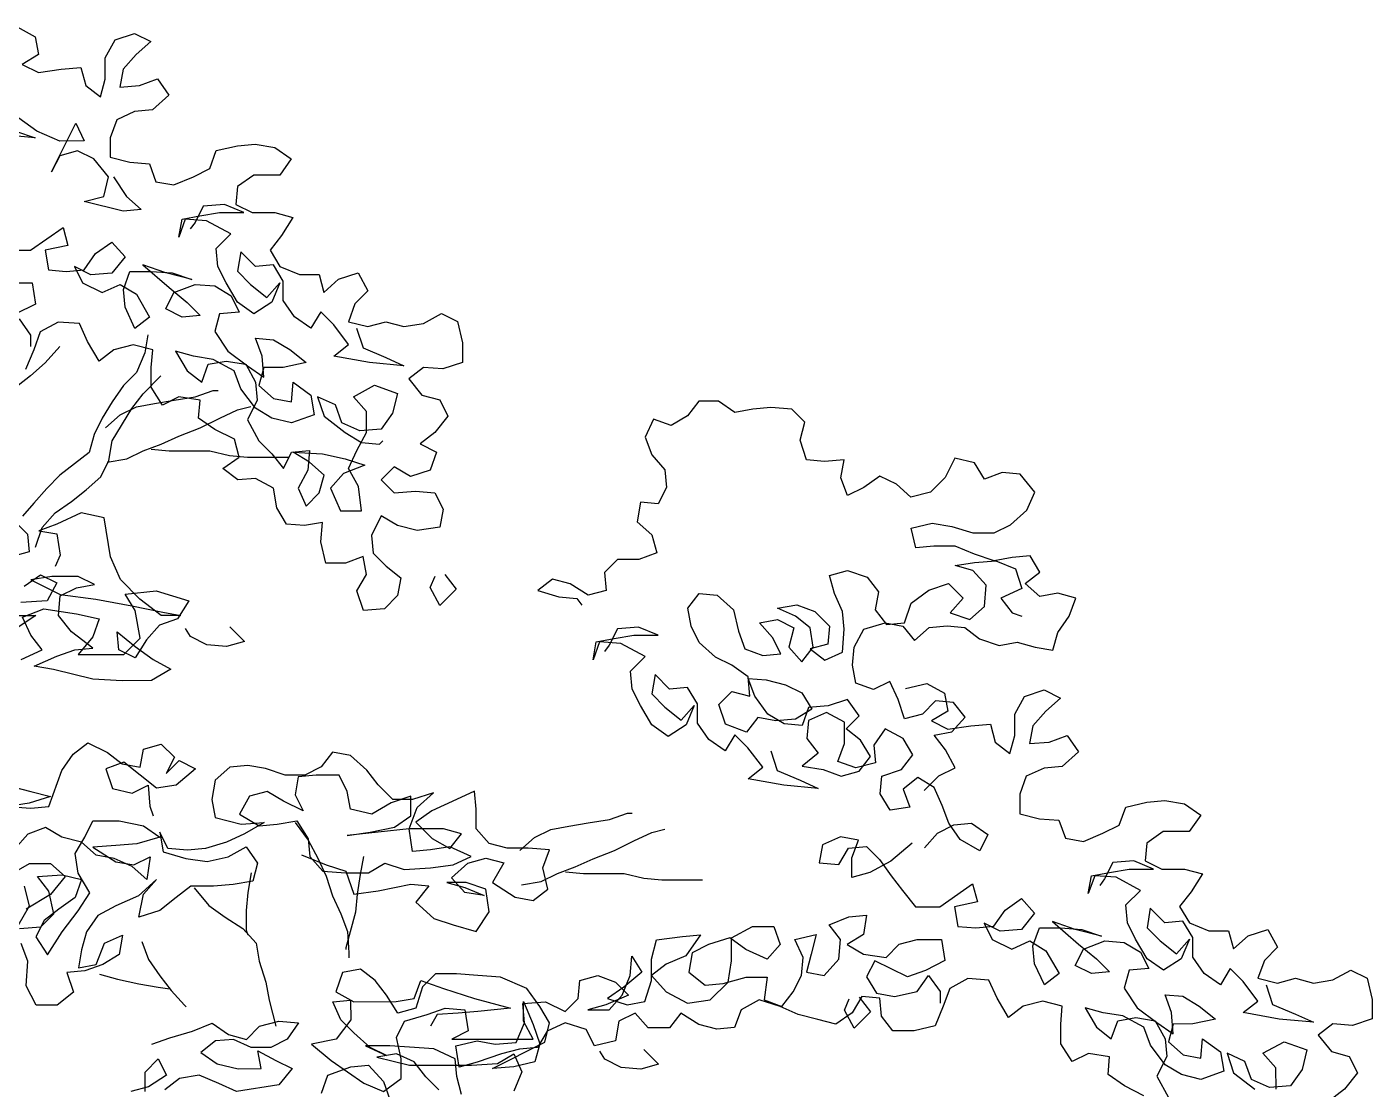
# Model space of a CAD drawing. Extents: x 3630 to 8734, y 5160 to 11966.
# Drawn here: x 6559 to 8598, y 10356 to 11966 of the extents above; entities that cross this region are included whole.
import ezdxf

# ---------------------------------------------------------------- set-up
doc = ezdxf.new("R2010")
doc.units = 0
doc.header["$LTSCALE"] = 150
doc.header["$MEASUREMENT"] = 0
doc.layers.get('0').update_dxf_attribs({"linetype": 'CONTINUOUS'})

msp = doc.modelspace()

# ---------------------------------------------------------------- linework, layer by layer
for points in [[(6544.4, 11965.7), (6571.6, 11950.8), (6576.5, 11923.7), (6551.8, 11908.8), (6576.6, 11896.5), (6611.1, 11901.5), (6640.8, 11904), (6648.2, 11876.8), (6670.5, 11859.5), (6677.9, 11886.7), (6677.9, 11918.8), (6692.7, 11946), (6722.3, 11955.9), (6747, 11943.6), (6724.8, 11923.8), (6705.1, 11901.5), (6700.1, 11874.4), (6729.8, 11876.9), (6757, 11886.8), (6774.3, 11862.1), (6749.6, 11839.8), (6722.4, 11837.3), (6695.2, 11824.9), (6685.4, 11797.7), (6685.4, 11768.1), (6715.1, 11760.7), (6744.7, 11758.3), (6754.6, 11731.1), (6781.8, 11726.2), (6811.5, 11738.5), (6836.2, 11750.9), (6846, 11778.1), (6878.1, 11785.6), (6905.3, 11788.1), (6935, 11783.1), (6959.7, 11765.9), (6942.4, 11741.1), (6902.9, 11741.1), (6878.2, 11723.8), (6875.8, 11696.6), (6900.5, 11684.3), (6935.1, 11684.3), (6962.3, 11676.9), (6945, 11649.7), (6927.7, 11627.4), (6942.6, 11602.7), (6972.2, 11590.4), (7001.9, 11590.4), (7009.3, 11563.3), (7031.5, 11583.1), (7061.2, 11593), (7076, 11565.8), (7056.3, 11546), (7046.4, 11518.8), (7076.1, 11511.4), (7103.3, 11518.9), (7130.5, 11511.5), (7160.1, 11516.4), (7187.3, 11531.3), (7212, 11519), (7219.4, 11486.8), (7219.5, 11457.2), (7189.8, 11447.3), (7160.2, 11449.7), (7137.9, 11432.4), (7157.7, 11407.7), (7184.9, 11400.3), (7197.3, 11375.6), (7177.6, 11350.9), (7155.3, 11333.6), (7180.1, 11321.2), (7170.2, 11294), (7140.6, 11284.1), (7115.8, 11298.9), (7096.1, 11279.2), (7115.9, 11259.4), (7148, 11261.9), (7177.6, 11259.5), (7190, 11234.8), (7185.1, 11207.6), (7150.5, 11202.6), (7120.9, 11210), (7096.1, 11224.8), (7081.3, 11195.1), (7083.8, 11167.9), (7103.6, 11148.2), (7125.9, 11130.9), (7120.9, 11103.7), (7101.2, 11083.9), (7069.1, 11081.4), (7059.2, 11111.1), (7074, 11135.8), (7069, 11163), (7041.8, 11153.1), (7012.2, 11153), (7004.7, 11185.2), (7007.2, 11214.8), (6980, 11209.9), (6952.8, 11212.3), (6938, 11237), (6933, 11266.6), (6905.8, 11281.4), (6878.6, 11279), (6856.3, 11296.2), (6881, 11313.6), (6873.6, 11340.7), (6843.9, 11355.5), (6819.2, 11372.8), (6821.7, 11400), (6789.5, 11404.9), (6764.8, 11392.5), (6747.5, 11419.7), (6747.5, 11449.3), (6749.9, 11476.5), (6720.3, 11483.9), (6690.6, 11476.5), (6668.4, 11459.2), (6651.1, 11488.8), (6638.7, 11516), (6606.6, 11518.4), (6579.4, 11503.6), (6569.5, 11476.4), (6557.2, 11446.7)], [(6690.4, 11738.4), (6710.2, 11708.8), (6732.4, 11689), (6705.2, 11686.5), (6645.9, 11701.3), (6675.6, 11708.8), (6683, 11738.4), (6660.7, 11765.6), (6636, 11777.9), (6608.8, 11770.5), (6596.5, 11745.8), (6633.5, 11819.9), (6645.8, 11792.8), (6608.8, 11792.7), (6574.2, 11807.5), (6547, 11827.3)], [(6542, 11807.5), (6571.7, 11797.6), (6544.5, 11800.1)], [(7058.8, 11508.9), (7068.7, 11479.3), (7103.3, 11464.5), (7130.5, 11452.2), (7078.6, 11457.1), (7024.2, 11466.9), (7046.5, 11484.2), (7024.2, 11513.9), (7004.4, 11533.6), (6989.6, 11508.9), (6964.9, 11526.2), (6947.6, 11550.9), (6947.5, 11580.5), (6932.7, 11605.2), (6905.5, 11602.7), (6883.2, 11624.9), (6878.3, 11595.3), (6898.1, 11575.5), (6922.8, 11555.8), (6942.6, 11578), (6930.3, 11548.4), (6903.1, 11531), (6878.4, 11548.3), (6861, 11578), (6848.7, 11602.7), (6846.2, 11629.8), (6868.4, 11652.1), (6831.3, 11671.8), (6799.2, 11674.3), (6789.3, 11647.1), (6794.2, 11674.3), (6821.4, 11679.2), (6851.1, 11684.2), (6888.1, 11684.2), (6858.5, 11696.6), (6826.3, 11694.1), (6814, 11669.3), (6806.6, 11659.5)], [(6527.4, 11627.1), (6564.4, 11627.1), (6613.8, 11661.8), (6621.3, 11634.6), (6586.7, 11627.1), (6591.7, 11597.5), (6618.8, 11595), (6646, 11597.5), (6663.3, 11622.3), (6688, 11639.6), (6707.8, 11617.4), (6688, 11592.6), (6655.9, 11590.1), (6631.2, 11602.5), (6643.6, 11577.8), (6673.2, 11563), (6700.4, 11575.3), (6725.1, 11560.5), (6744.9, 11526), (6722.7, 11508.6), (6707.9, 11540.7), (6705.4, 11567.9), (6715.2, 11595.1), (6747.3, 11595.2), (6779.5, 11592.7), (6809.1, 11582.9), (6769.6, 11592.7), (6735, 11605), (6774.5, 11570.5), (6801.8, 11548.2), (6821.5, 11528.5), (6794.4, 11526), (6769.6, 11538.3), (6782, 11563.1), (6814.1, 11575.4), (6843.7, 11573), (6868.5, 11558.2), (6880.8, 11533.5), (6851.2, 11531), (6843.8, 11503.8), (6863.6, 11474.2), (6893.3, 11452), (6918, 11434.7), (6915.5, 11466.8), (6905.6, 11494), (6932.8, 11491.5), (6957.5, 11476.7), (6982.2, 11457), (6947.6, 11449.5), (6918, 11449.5), (6910.6, 11422.3), (6932.9, 11402.6), (6960, 11397.6), (6962.5, 11427.3), (6989.7, 11407.6), (6994.7, 11377.9), (6960.1, 11365.5), (6930.4, 11372.9), (6905.7, 11387.7), (6883.4, 11417.3), (6873.5, 11444.5), (6841.4, 11461.8), (6811.7, 11466.7), (6784.5, 11474.1), (6801.8, 11444.5), (6824.1, 11427.2), (6834, 11454.4), (6861.1, 11459.3), (6890.8, 11454.4), (6905.7, 11427.3), (6908.2, 11400.1), (6893.3, 11370.4), (6910.7, 11338.3), (6930.5, 11318.5), (6947.8, 11296.3), (6960.1, 11321), (6987.3, 11323.5), (6984.9, 11293.9), (6970.1, 11266.7), (6982.4, 11239.5), (7002.2, 11259.3), (7009.6, 11286.5), (6987.3, 11306.2), (6962.6, 11321), (7007.1, 11318.6), (7041.7, 11311.2), (7071.3, 11301.4), (7039.2, 11289), (7019.5, 11266.7), (7034.3, 11232.1), (7066.5, 11232.2), (7061.5, 11269.2), (7046.6, 11296.4), (7059, 11323.6), (7073.8, 11350.8), (7073.7, 11382.9), (7053.9, 11405.1), (7086.1, 11422.5), (7120.7, 11410.2), (7113.3, 11380.5), (7096, 11355.8), (7063.9, 11353.3), (7036.7, 11365.6), (7026.8, 11392.8), (6999.6, 11405.1), (7009.5, 11375.5), (7041.6, 11350.8), (7066.4, 11336), (7093.6, 11333.5), (7098.5, 11338.5)], [(6529.9, 11577.7), (6567, 11577.7), (6571.9, 11545.6), (6542.3, 11530.7)], [(6547.2, 11523.3), (6564.6, 11498.6), (6564.6, 11481.3)], [(6609.1, 11481.3), (6586.8, 11456.6), (6564.6, 11436.8), (6520.2, 11402.2), (6505.4, 11375), (6490.6, 11320.6), (6478.3, 11295.9), (6485.6, 11325.5), (6490.6, 11352.7), (6495.5, 11382.4), (6493, 11409.6), (6488, 11441.7), (6475.6, 11491.1)], [(6742.5, 11498.8), (6737.6, 11471.6), (6725.2, 11441.9), (6705.5, 11422.1), (6688.2, 11397.4), (6673.4, 11372.7), (6661.1, 11347.9), (6653.7, 11320.8), (6609.2, 11286.1), (6589.5, 11266.3), (6569.7, 11244.1), (6552.5, 11224.3)], [(6572.3, 11177.4), (6582.1, 11207), (6601.9, 11229.3), (6626.6, 11246.6), (6648.8, 11263.9), (6671, 11283.7), (6683.4, 11308.4), (6688.3, 11338.1), (6717.9, 11387.5), (6735.2, 11409.8), (6762.3, 11437)], [(6678.4, 11357.8), (6700.6, 11377.6), (6725.3, 11390), (6752.5, 11395), (6782.1, 11400), (6814.2, 11404.9), (6841.4, 11414.8), (6848.8, 11414.8)], [(7919.4, 10808.2), (7941.6, 10830.4), (7966.3, 10842.8), (7951.5, 10870), (7934.1, 10892.2), (7961.3, 10897.2), (7981.1, 10919.4), (7963.8, 10941.6), (7936.6, 10944.1), (7916.8, 10924.3), (7889.6, 10916.9), (7879.7, 10946.5), (7867.3, 10973.7), (7842.6, 10961.3), (7815.5, 10971.2), (7810.5, 10998.3), (7812.9, 11025.5), (7827.7, 11052.7), (7859.9, 11062.6), (7887, 11057.7), (7904.4, 11035.5), (7926.6, 11055.3), (7953.8, 11057.8), (7980.9, 11055.3), (8003.2, 11038.1), (8032.9, 11028.2), (8060, 11033.2), (8087.2, 11025.8), (8114.4, 11020.9), (8121.8, 11048.1), (8139.1, 11072.8), (8149, 11100), (8121.8, 11107.4), (8094.6, 11102.4), (8072.3, 11122.1), (8094.5, 11139.5), (8079.7, 11164.2), (8052.5, 11161.7), (8025.3, 11156.7), (7995.7, 11166.6), (7966, 11178.9), (7933.9, 11178.9), (7906.7, 11176.4), (7899.3, 11206), (7931.4, 11213.5), (7961, 11208.5), (7993.2, 11198.7), (8025.3, 11198.7), (8050, 11211.1), (8074.7, 11233.4), (8087, 11260.5), (8064.8, 11287.7), (8037.6, 11290.2), (8010.4, 11280.2), (7995.5, 11304.9), (7965.9, 11312.3), (7951.1, 11282.7), (7928.9, 11260.4), (7899.2, 11253), (7877, 11272.7), (7852.2, 11285), (7827.5, 11267.7), (7802.8, 11255.3), (7792.9, 11282.5), (7797.8, 11309.7), (7768.2, 11307.2), (7741, 11309.7), (7731.1, 11339.3), (7738.5, 11366.5), (7718.7, 11386.2), (7686.6, 11388.7), (7659.4, 11386.2), (7632.2, 11381.2), (7607.5, 11398.5), (7577.8, 11398.5), (7560.5, 11376.2), (7535.8, 11361.4), (7508.7, 11371.2), (7496.3, 11344), (7506.2, 11316.9), (7526, 11294.6), (7528.5, 11267.5), (7516.2, 11242.7), (7489, 11245.2), (7484.1, 11215.5), (7506.3, 11195.8), (7513.8, 11168.6), (7486.6, 11158.7), (7454.5, 11158.6), (7434.7, 11138.9), (7437.2, 11111.7), (7410, 11104.2), (7382.8, 11121.5), (7355.7, 11128.9), (7333.4, 11111.6), (7365.6, 11101.7), (7392.8, 11099.3), (7400.2, 11089.4)], [(6680.9, 11306), (6710.5, 11310.9), (6735.2, 11323.3), (6762.4, 11333.2), (6789.6, 11345.6), (6821.7, 11358), (6851.3, 11372.8), (6878.5, 11385.2), (6898.3, 11390.2)], [(6747.6, 11325.8), (6774.8, 11323.3), (6836.6, 11323.4), (6866.2, 11316), (6893.4, 11313.6), (6955.2, 11313.6)], [(6537.6, 11219.3), (6559.9, 11197.1), (6562.4, 11169.9), (6535.2, 11162.5)], [(6550.2, 11006.8), (6582.3, 11021.7), (6565, 11043.9), (6552.6, 11071.1), (6584.7, 11083.5), (6634.1, 11076.1), (6668.7, 11068.7), (6658.9, 11041.5), (6636.7, 11014.3), (6705.9, 11014.4), (6730.6, 11039.1), (6723.1, 11081.1), (6708.2, 11105.8), (6755.2, 11110.8), (6804.6, 11096), (6787.4, 11068.8), (6760.2, 11058.9), (6740.4, 11036.6), (6723.2, 11009.4), (6698.4, 11021.8), (6695.9, 11049), (6723.1, 11026.7), (6750.4, 11007), (6777.5, 10992.2), (6747.9, 10974.9), (6703.4, 10974.8), (6658.9, 10977.3), (6599.6, 10992), (6570, 10997), (6604.5, 11011.8), (6631.7, 11021.7), (6658.9, 11024.2), (6626.8, 11048.9), (6607, 11073.6), (6609.4, 11103.2), (6634.1, 11115.6), (6661.3, 11120.6), (6636.6, 11132.9), (6597, 11132.9), (6564.9, 11127.9), (6609.4, 11105.7), (6663.8, 11098.4), (6718.2, 11088.5), (6765.1, 11078.7), (6792.3, 11073.8), (6762.6, 11073.7), (6730.5, 11098.4), (6700.8, 11128), (6686, 11162.6), (6676, 11221.9), (6641.4, 11229.3), (6604.4, 11212), (6577.2, 11202.1), (6604.4, 11197.2), (6609.3, 11165), (6601.9, 11147.7)], [(7919.5, 10721.7), (7939.2, 10743.9), (7963.9, 10756.3), (7991.1, 10758.8), (8015.8, 10741.5), (8003.5, 10716.8), (7973.8, 10734.1), (7956.5, 10758.8), (7946.6, 10785.9), (7934.2, 10813.1), (7909.5, 10827.9), (7887.3, 10810.6), (7897.2, 10783.4), (7867.5, 10778.5), (7852.7, 10803.2), (7855.1, 10830.3), (7884.8, 10840.3), (7902, 10862.5), (7887.2, 10887.2), (7860, 10902), (7842.7, 10877.3), (7845.2, 10850.1), (7815.6, 10842.7), (7788.4, 10852.5), (7798.2, 10879.7), (7798.2, 10911.8), (7771, 10926.6), (7743.8, 10914.3), (7741.4, 10887.1), (7758.7, 10864.9), (7734, 10845.1), (7766.1, 10840.1), (7793.3, 10830.3), (7820.5, 10837.7), (7837.8, 10860), (7822.9, 10884.7), (7800.7, 10902), (7820.4, 10921.7), (7803.1, 10946.4), (7773.5, 10936.5), (7743.8, 10934), (7734, 10906.8), (7706.8, 10909.3), (7682, 10924.1), (7662.3, 10951.3), (7652.3, 10978.4), (7679.5, 10976), (7709.2, 10968.6), (7733.9, 10956.3), (7748.8, 10931.6), (7724.1, 10916.7), (7694.4, 10914.2), (7667.2, 10919.1), (7649.9, 10896.9), (7617.8, 10909.2), (7607.9, 10938.9), (7627.6, 10958.6), (7654.8, 10951.2), (7652.3, 10980.9), (7627.6, 10998.2), (7602.9, 11010.5), (7578.2, 11032.7), (7565.8, 11057.4), (7560.8, 11084.6), (7578.1, 11106.9), (7605.3, 11104.4), (7630, 11082.2), (7637.5, 11050.1), (7647.4, 11022.9), (7674.6, 11013), (7701.7, 11015.5), (7689.4, 11040.2), (7669.6, 11062.5), (7696.7, 11067.4), (7721.5, 11055.1), (7714.1, 11025.4), (7733.9, 11003.2), (7751.1, 11025.5), (7746.2, 11055.1), (7723.9, 11072.4), (7696.7, 11084.7), (7726.4, 11089.7), (7753.6, 11079.8), (7775.8, 11057.6), (7773.4, 11030.4), (7746.2, 11023), (7768.5, 11005.7), (7795.6, 11018.1), (7798.1, 11052.7), (7795.6, 11079.9), (7783.2, 11107.1), (7775.8, 11134.2), (7802.9, 11141.7), (7832.6, 11131.8), (7849.9, 11109.6), (7845, 11082.4), (7862.3, 11060.2), (7889.5, 11062.7), (7899.4, 11092.3), (7926.5, 11112.1), (7956.2, 11122), (7978.4, 11099.8), (7958.7, 11077.6), (7988.3, 11067.7), (8010.6, 11087.5), (8013, 11119.6), (7993.2, 11141.8), (7966, 11149.2), (7995.7, 11154.2), (8027.8, 11156.7), (8057.5, 11144.4), (8067.4, 11114.7), (8035.3, 11099.9), (8052.6, 11077.6), (8067.4, 11072.7)], [(6555, 11118), (6579.7, 11135.3), (6604.4, 11123), (6589.6, 11095.8), (6550.1, 11093.3)], [(7192.6, 11135.9), (7209.9, 11113.7), (7185.2, 11088.9), (7170.4, 11116.1), (7177.8, 11133.4)], [(6540.2, 11073.5), (6572.4, 11073.6), (6542.7, 11053.8)], [(6866.5, 11056.5), (6888.7, 11034.3), (6861.5, 11026.9), (6831.9, 11029.3), (6807.2, 11041.6), (6799.7, 11054)], [(7686.7, 10868.4), (7696.6, 10838.7), (7731.2, 10823.9), (7758.4, 10811.6), (7706.5, 10816.5), (7652.2, 10826.3), (7674.4, 10843.6), (7652.1, 10873.3), (7632.3, 10893), (7617.5, 10868.3), (7592.8, 10885.6), (7575.5, 10910.3), (7575.4, 10939.9), (7560.6, 10964.6), (7533.4, 10962.1), (7511.2, 10984.3), (7506.2, 10954.7), (7526, 10934.9), (7550.8, 10915.2), (7570.5, 10937.4), (7558.2, 10907.8), (7531, 10890.4), (7506.3, 10907.7), (7489, 10937.4), (7476.6, 10962.1), (7474.1, 10989.2), (7496.3, 11011.5), (7459.2, 11031.2), (7427.1, 11033.7), (7417.2, 11006.5), (7422.1, 11033.7), (7449.3, 11038.6), (7479, 11043.6), (7516, 11043.7), (7486.4, 11056), (7454.2, 11053.5), (7441.9, 11028.8), (7434.5, 11018.9)], [(7890.9, 10963.2), (7923.1, 10970.7), (7950.2, 10955.9), (7955.2, 10928.7), (7930.5, 10913.9), (7955.2, 10901.5), (7989.8, 10906.5), (8019.5, 10909), (8026.9, 10881.8), (8049.2, 10864.5), (8056.6, 10891.7), (8056.5, 10923.9), (8071.3, 10951.1), (8101, 10961), (8125.7, 10948.6), (8103.5, 10928.8), (8083.7, 10906.6), (8078.8, 10879.4), (8108.5, 10881.9), (8135.7, 10891.8), (8153, 10867.1), (8128.3, 10844.8), (8101.1, 10842.3), (8073.9, 10830), (8064.1, 10802.8), (8064.1, 10773.1), (8093.8, 10765.7), (8123.4, 10763.3), (8133.3, 10736.1), (8160.5, 10731.2), (8190.2, 10743.6), (8214.9, 10756), (8224.7, 10783.2), (8256.8, 10790.6), (8284, 10793.1), (8313.7, 10788.2), (8338.4, 10770.9), (8321.1, 10746.2), (8281.6, 10746.1), (8256.9, 10728.8), (8254.4, 10701.6), (8279.2, 10689.3), (8313.8, 10689.3), (8341, 10681.9), (8323.7, 10654.7), (8306.4, 10632.5), (8321.3, 10607.8), (8350.9, 10595.5), (8380.6, 10595.5), (8388, 10568.3), (8410.2, 10588.1), (8439.9, 10598), (8454.7, 10570.8), (8435, 10551), (8425.1, 10523.9), (8454.8, 10516.5), (8482, 10523.9), (8509.1, 10516.5), (8538.8, 10521.5), (8566, 10536.3), (8590.7, 10524), (8598.1, 10491.9), (8598.2, 10462.2), (8568.5, 10452.3), (8538.9, 10454.8), (8516.6, 10437.4), (8536.4, 10412.8), (8563.6, 10405.4), (8576, 10380.7), (8556.3, 10355.9), (8534, 10338.6)], [(6538, 10814.1), (6565.2, 10806.7), (6594.9, 10799.3), (6562.7, 10789.4), (6530.6, 10784.4), (6565.2, 10781.9), (6592.4, 10784.4), (6612.1, 10838.8), (6629.4, 10863.6), (6651.6, 10880.9), (6681.3, 10866.1), (6703.5, 10848.8), (6730.7, 10843.9), (6735.6, 10871.1), (6762.8, 10878.5), (6782.6, 10858.8), (6770.3, 10834), (6790, 10853.8), (6814.8, 10841.5), (6785.1, 10816.7), (6755.5, 10811.8), (6706, 10851.3), (6678.8, 10841.4), (6688.7, 10811.7), (6718.4, 10804.3), (6743.1, 10816.7), (6745.6, 10784.6), (6750.6, 10769.8)], [(6975.5, 10710.7), (7012.6, 10695.9), (7042.3, 10686), (7054.6, 10651.4), (7091.7, 10656.4), (7141.1, 10666.3), (7168.3, 10663.9), (7148.6, 10639.2), (7175.8, 10614.5), (7205.4, 10604.6), (7240, 10594.8), (7259.8, 10624.4), (7254.8, 10659), (7225.1, 10668.9), (7195.5, 10668.8), (7222.7, 10661.5), (7252.3, 10649.1), (7222.7, 10654), (7202.9, 10676.3), (7227.6, 10698.5), (7254.8, 10706), (7281.9, 10698.6), (7264.7, 10668.9), (7299.3, 10646.7), (7326.5, 10641.8), (7348.7, 10659.1), (7341.3, 10691.2), (7351.1, 10718.4), (7319, 10720.9), (7286.9, 10720.8), (7259.7, 10728.2), (7239.9, 10750.4), (7239.9, 10780.1), (7237.4, 10807.3), (7210.2, 10794.9), (7173.1, 10777.6), (7148.4, 10760.2), (7173.2, 10735.6), (7200.4, 10720.7), (7217.7, 10743), (7190.5, 10750.4), (7138.6, 10750.3), (7044.7, 10740.4), (7079.3, 10745.4), (7116.3, 10752.8), (7141, 10770.1), (7141, 10799.8), (7111.3, 10789.9), (7081.7, 10772.5), (7049.6, 10779.9), (7044.6, 10807.1), (7032.2, 10831.8), (6997.6, 10831.8), (6970.5, 10829.3), (6965.5, 10802.1), (6977.9, 10777.4), (6948.2, 10792.2), (6923.5, 10807), (6896.3, 10799.6), (6881.5, 10772.4), (6911.2, 10755.1), (6938.4, 10757.6), (6968, 10762.5), (6985.4, 10735.4), (6987.9, 10708.2), (7007.7, 10686), (7042.3, 10683.5), (7076.8, 10683.6), (7101.5, 10698.4), (7131.2, 10688.6), (7170.7, 10691.1), (7205.3, 10696), (7232.5, 10708.4), (7200.4, 10723.2), (7170.7, 10718.3), (7143.5, 10715.8), (7138.6, 10750.3), (7150.9, 10782.5), (7175.6, 10804.7), (7143.5, 10794.8), (7113.8, 10794.8), (7091.6, 10817), (7074.2, 10839.3), (7049.5, 10861.5), (7022.3, 10866.4), (7005, 10844.1), (6980.3, 10831.8), (6950.7, 10831.7), (6921, 10841.6), (6893.8, 10846.5), (6866.6, 10844), (6844.4, 10824.2), (6839.5, 10794.6), (6844.5, 10767.4), (6884, 10757.5), (6918.6, 10760), (6889, 10742.7), (6861.8, 10730.3), (6829.7, 10720.4), (6802.5, 10717.9), (6772.9, 10720.4), (6760.5, 10745.1), (6765.4, 10715.4), (6800.1, 10705.6), (6832.2, 10700.6), (6864.3, 10708.1), (6891.5, 10722.9), (6908.8, 10698.2), (6901.4, 10671.1), (6871.8, 10666.1), (6842.1, 10663.6), (6807.5, 10663.6), (6785.3, 10646.2), (6760.6, 10626.4), (6728.5, 10616.5), (6735.8, 10651.1), (6755.6, 10673.4), (6728.4, 10648.7), (6693.9, 10633.8), (6666.7, 10618.9), (6649.4, 10594.2), (6642, 10567), (6637.1, 10539.8), (6664.3, 10544.8), (6676.6, 10576.9), (6703.8, 10589.3), (6698.9, 10559.7), (6674.2, 10544.8), (6647, 10534.9), (6619.8, 10532.4), (6629.7, 10502.8), (6605, 10483), (6572.9, 10482.9), (6558, 10512.6), (6560.5, 10549.6), (6550.6, 10576.8)], [(7306.3, 10717.3), (7328.5, 10737), (7353.2, 10749.4), (7380.4, 10754.4), (7410, 10759.4), (7442.2, 10764.3), (7469.3, 10774.2), (7476.7, 10774.3)], [(6548.1, 10599.1), (6580.2, 10601.6), (6600, 10621.4), (6592.5, 10655.9), (6575.2, 10678.2), (6612.3, 10680.7), (6641.9, 10673.3), (6632.1, 10646.1), (6607.4, 10628.8), (6585.1, 10611.5), (6572.8, 10586.7), (6590.1, 10559.6), (6612.3, 10594.2), (6637, 10626.3), (6654.3, 10653.5), (6637, 10683.2), (6632, 10712.8), (6646.8, 10737.5), (6659.1, 10762.3), (6698.7, 10762.3), (6735.8, 10754.9), (6760.5, 10737.6), (6725.9, 10727.7), (6693.8, 10725.2), (6659.2, 10722.7), (6693.8, 10700.5), (6721, 10695.6), (6745.7, 10708), (6740.8, 10673.4), (6718.5, 10693.1), (6691.3, 10705.5), (6664.1, 10710.4), (6641.9, 10730.1), (6612.2, 10737.5), (6587.5, 10752.3), (6560.3, 10742.4), (6540.6, 10720.1)], [(6965.6, 10760.1), (6985.4, 10732.9), (7000.2, 10705.7), (7012.6, 10678.6), (7022.5, 10648.9), (7034.9, 10621.7), (7044.8, 10594.6), (7047.3, 10562.5), (7047.3, 10555)], [(7308.8, 10665.4), (7338.5, 10670.3), (7363.2, 10682.7), (7390.3, 10692.6), (7417.5, 10705), (7449.6, 10717.4), (7479.3, 10732.2), (7506.4, 10744.6), (7526.2, 10749.6)], [(7901, 10728.5), (7868.9, 10701.3), (7836.8, 10683.9), (7809.6, 10676.5), (7809.6, 10706.2), (7819.5, 10733.4), (7792.3, 10738.3), (7765.1, 10725.9), (7760.2, 10698.7), (7789.9, 10696.3), (7804.7, 10721), (7831.8, 10723.5), (7851.6, 10703.7), (7869, 10679), (7886.3, 10656.8), (7906.1, 10632.1), (7943.1, 10632.1), (7992.5, 10666.8), (8000, 10639.6), (7965.4, 10632.2), (7970.3, 10602.5), (7997.5, 10600.1), (8024.7, 10602.6), (8042, 10627.3), (8066.7, 10644.6), (8086.5, 10622.4), (8066.7, 10597.7), (8034.6, 10595.2), (8009.9, 10607.5), (8022.3, 10582.8), (8051.9, 10568), (8079.1, 10580.4), (8103.8, 10565.6), (8123.6, 10531), (8101.4, 10513.7), (8086.5, 10545.8), (8084, 10573), (8093.9, 10600.2), (8126, 10600.2), (8158.2, 10597.7), (8187.8, 10587.9), (8148.3, 10597.7), (8113.7, 10610.1), (8153.2, 10575.5), (8180.4, 10553.3), (8200.2, 10533.5), (8173, 10531), (8148.3, 10543.4), (8160.7, 10568.1), (8192.8, 10580.5), (8222.4, 10578), (8247.2, 10563.2), (8259.5, 10538.5), (8229.9, 10536), (8222.5, 10508.8), (8242.3, 10479.2), (8272, 10457), (8296.7, 10439.7), (8294.2, 10471.8), (8284.3, 10499), (8311.5, 10496.6), (8336.2, 10481.8), (8360.9, 10462), (8326.3, 10454.6), (8296.7, 10454.5), (8289.3, 10427.4), (8311.6, 10407.6), (8338.7, 10402.7), (8341.2, 10432.3), (8368.4, 10412.6), (8373.4, 10382.9), (8338.8, 10370.6), (8309.1, 10377.9), (8284.4, 10392.8), (8262.1, 10422.4), (8252.2, 10449.6), (8220.1, 10466.8), (8190.4, 10471.7), (8163.2, 10479.1), (8180.5, 10449.5), (8202.8, 10432.2), (8212.7, 10459.4), (8239.8, 10464.4), (8269.5, 10459.5), (8284.3, 10432.3), (8286.8, 10405.1), (8272, 10375.4), (8289.4, 10343.3)], [(7069.4, 10708.3), (7064.5, 10681.1), (7059.6, 10651.4), (7057.1, 10624.2), (7042.4, 10569.9), (7042.4, 10567.4)], [(6533.2, 10680.6), (6562.8, 10697.9), (6594.9, 10698), (6617.2, 10678.2), (6595, 10651), (6557.9, 10628.7)], [(7375.5, 10685.2), (7402.7, 10682.7), (7464.5, 10682.8), (7494.1, 10675.4), (7521.3, 10673), (7583.1, 10673)], [(8437.5, 10514), (8447.4, 10484.3), (8482, 10469.5), (8509.2, 10457.2), (8457.3, 10462.1), (8402.9, 10471.9), (8425.2, 10489.3), (8402.9, 10518.9), (8383.1, 10538.6), (8368.3, 10513.9), (8343.6, 10531.2), (8326.2, 10555.9), (8326.2, 10585.5), (8311.4, 10610.2), (8284.2, 10607.7), (8261.9, 10630), (8257, 10600.3), (8276.8, 10580.6), (8301.5, 10560.8), (8321.3, 10583.1), (8308.9, 10553.4), (8281.8, 10536.1), (8257.1, 10553.4), (8239.7, 10583), (8227.3, 10607.7), (8224.8, 10634.9), (8247.1, 10657.1), (8210, 10676.9), (8177.9, 10679.3), (8168, 10652.1), (8172.9, 10679.3), (8200.1, 10684.3), (8229.7, 10689.2), (8266.8, 10689.3), (8237.1, 10701.6), (8205, 10699.1), (8192.7, 10674.4), (8185.3, 10664.5)], [(6898.9, 10683.4), (6894, 10653.7), (6891.6, 10626.6), (6891.6, 10596.9), (6894.1, 10589.5)], [(6545.6, 10604), (6562.9, 10633.7), (6555.4, 10663.3)], [(6812.4, 10661.1), (6834.7, 10633.9), (6859.4, 10616.6), (6886.6, 10599.4), (6906.4, 10577.1), (6911.4, 10550), (6921.3, 10517.9), (6926.3, 10490.7), (6936.2, 10451.1)], [(8252.3, 10345.8), (8222.6, 10360.6), (8197.9, 10377.8), (8200.3, 10405), (8168.2, 10409.9), (8143.5, 10397.6), (8126.2, 10424.7), (8126.2, 10454.4), (8128.6, 10481.6), (8099, 10489), (8069.3, 10481.5), (8047.1, 10464.2), (8029.8, 10493.8), (8017.4, 10521), (7985.2, 10523.5), (7958.1, 10508.6), (7948.2, 10481.4), (7935.9, 10451.7), (7903.8, 10444.3), (7871.6, 10444.3), (7854.3, 10466.5), (7851.8, 10493.7), (7824.6, 10496.1), (7809.8, 10471.4), (7785.1, 10454.1), (7757.9, 10461.5), (7728.3, 10468.8), (7701.1, 10481.2), (7669, 10491), (7641.8, 10476.2), (7631.9, 10449), (7604.7, 10446.5), (7577.6, 10453.9), (7550.4, 10471.2), (7533.1, 10448.9), (7500.9, 10448.9), (7481.2, 10471.1), (7456.5, 10458.7), (7451.5, 10429.1), (7419.4, 10421.6), (7407, 10446.3), (7374.9, 10456.2), (7347.7, 10443.8), (7332.9, 10419.1), (7305.8, 10416.6), (7278.6, 10409.1), (7241.5, 10396.7), (7214.3, 10389.3), (7209.4, 10421.4), (7241.5, 10428.9), (7268.7, 10423.9), (7300.8, 10426.4), (7313.1, 10456.1), (7310.6, 10485.8), (7345.2, 10488.3), (7374.9, 10473.5), (7394.6, 10493.3), (7397.1, 10520.4), (7424.3, 10527.9), (7451.5, 10518), (7471.2, 10498.3), (7436.7, 10483.4), (7409.5, 10476), (7441.6, 10476), (7461.4, 10498.3), (7473.7, 10527.9), (7476.1, 10557.6), (7491, 10532.9), (7463.8, 10510.6), (7439.1, 10493.3), (7468.8, 10483.4), (7496, 10488.4), (7505.8, 10520.5), (7505.8, 10552.7), (7513.2, 10582.3), (7552.7, 10587.3), (7579.9, 10589.8), (7557.7, 10557.7), (7528, 10545.3), (7505.8, 10528), (7528.1, 10503.3), (7560.2, 10486), (7594.8, 10491), (7622, 10518.2), (7626.9, 10550.3), (7626.9, 10584.9), (7659, 10602.2), (7691.1, 10602.3), (7701, 10575.1), (7681.3, 10552.8), (7649.1, 10567.6), (7624.4, 10584.9), (7592.3, 10575), (7567.6, 10562.6), (7562.7, 10532.9), (7587.4, 10513.2), (7614.6, 10515.7), (7649.2, 10525.6), (7681.3, 10525.6), (7676.4, 10491), (7703.6, 10481.2), (7720.8, 10503.4), (7733.2, 10528.2), (7735.6, 10555.3), (7723.2, 10582.5), (7755.4, 10590), (7748, 10560.3), (7740.6, 10533.1), (7767.8, 10528.2), (7790, 10552.9), (7792.4, 10582.6), (7775.1, 10604.8), (7804.8, 10617.2), (7831.9, 10619.7), (7827, 10590), (7802.3, 10575.2), (7827, 10560.4), (7861.7, 10555.5), (7881.4, 10575.3), (7908.6, 10582.7), (7945.6, 10582.7), (7950.6, 10550.6), (7921, 10535.7), (7893.8, 10525.8), (7844.4, 10550.5), (7832, 10525.8), (7846.9, 10501.1), (7874.1, 10496.2), (7908.7, 10503.6), (7925.9, 10528.3), (7943.2, 10503.6), (7943.3, 10486.3)], [(6733.4, 10579.5), (6743.4, 10552.3), (6760.7, 10527.6), (6778, 10505.4), (6797.8, 10483.1), (6800.3, 10480.7)], [(6669.2, 10530), (6696.4, 10522.6), (6728.6, 10515.2), (6758.2, 10510.3), (6775.5, 10507.8)], [(7218, 10347.6), (7210.6, 10374.8), (7208.1, 10402), (7175.9, 10416.8), (7138.9, 10419.2), (7109.2, 10421.6), (7072.1, 10421.6), (7104.3, 10406.8), (7079.6, 10419.1), (7054.8, 10441.4), (7035, 10461.1), (7022.7, 10488.3), (7049.8, 10490.8), (7049.9, 10461.1), (7027.7, 10431.5), (6990.6, 10424), (7020.3, 10399.3), (7069.7, 10364.8), (7099.4, 10352.4), (7126.6, 10372.2), (7126.5, 10401.9), (7119.1, 10434), (7131.4, 10458.7), (7166, 10468.7), (7193.2, 10478.6), (7222.8, 10476.1), (7227.8, 10444), (7203.1, 10431.6), (7326.7, 10431.7), (7311.8, 10458.9), (7311.8, 10488.6), (7326.7, 10454), (7336.6, 10424.3), (7329.2, 10397.1), (7297.1, 10389.7), (7264.9, 10387.2), (7344, 10426.8), (7351.4, 10456.5), (7336.5, 10481.2), (7316.7, 10508.3), (7277.2, 10525.6), (7242.6, 10528), (7210.4, 10530.5), (7178.3, 10530.4), (7158.6, 10510.7), (7148.7, 10478.5), (7121.5, 10471.1), (7104.2, 10498.3), (7086.9, 10520.5), (7064.6, 10537.8), (7037.4, 10532.8), (7027.6, 10503.1), (7054.8, 10488.3), (7119, 10488.4), (7146.2, 10493.3), (7156.1, 10520.5), (7190.7, 10508.2), (7237.7, 10493.4), (7292, 10478.7), (7242.6, 10473.7), (7213, 10471.2), (7180.8, 10468.7), (7171, 10451.4)], [(7820.5, 10495.3), (7837.8, 10473.1), (7813.1, 10448.4), (7798.3, 10475.5), (7805.7, 10492.8)], [(6748.4, 10423.8), (6775.6, 10433.7), (6810.2, 10443.6), (6839.8, 10456), (6864.5, 10438.7), (6891.7, 10431.3), (6911.5, 10451.1), (6941.1, 10458.6), (6970.8, 10456.1), (6953.5, 10431.4), (6928.8, 10419), (6899.2, 10419), (6872, 10431.3), (6844.8, 10428.8), (6822.6, 10411.5), (6847.3, 10394.2), (6879.4, 10386.8), (6914, 10386.9), (6909.1, 10414.1), (6936.2, 10399.2), (6961, 10386.9), (6941.2, 10362.2), (6877, 10352.2), (6849.8, 10364.6), (6820.1, 10376.9), (6790.5, 10371.9), (6768.2, 10354.6)], [(8452.5, 10355.8), (8452.4, 10388), (8432.6, 10410.2), (8464.7, 10427.5), (8499.4, 10415.2), (8492, 10385.5), (8474.7, 10360.8), (8442.6, 10358.3), (8415.4, 10370.6), (8405.5, 10397.8), (8378.3, 10410.1), (8388.2, 10380.5), (8420.3, 10355.8)], [(6738.6, 10352.1), (6738.6, 10381.8), (6758.3, 10401.6), (6770.7, 10376.9), (6743.5, 10359.5), (6716.4, 10352.1)], [(7183.4, 10355), (7163.6, 10374.7), (7146.3, 10397), (7119.1, 10409.3), (7089.5, 10404.3), (7138.9, 10392), (7232.8, 10392.1), (7272.3, 10394.6), (7297, 10409.5), (7309.4, 10382.3), (7297.1, 10352.6)], [(7494.4, 10415.9), (7516.6, 10393.7), (7489.5, 10386.3), (7459.8, 10388.7), (7435.1, 10401.1), (7427.7, 10413.4)], [(7005.5, 10349.9), (7015.3, 10377.1), (7049.9, 10389.5), (7077.1, 10392), (7099.4, 10367.3), (7109.3, 10340.1)]]:
    msp.add_lwpolyline(points)

doc.saveas('drawing.dxf')
